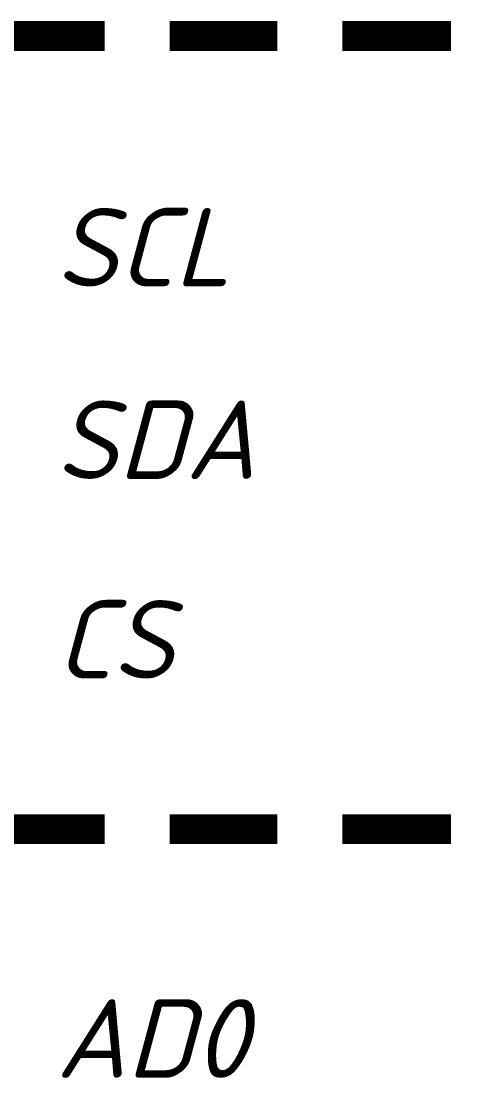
# Model space of a CAD drawing. Header units: inches. Extents: x 0 to 841, y 0 to 594.
# Drawn here: x 105.67 to 116.89, y 83.72 to 110.36 of the extents above; entities that cross this region are included whole.
import ezdxf

# ---------------------------------------------------------------- set-up
doc = ezdxf.new("R2010")
doc.units = ezdxf.units.IN
doc.layers.add('Sheet', color=255, linetype='Continuous')
doc.styles.get("Standard").update_dxf_attribs({"font": 'isocpeui.ttf'})

msp = doc.modelspace()

# ---------------------------------------------------------------- linework, layer by layer
at = {"layer": 'Sheet'}
for points in [[(105.035, 109.983, 0.749, 0.749, 0), (107.775, 109.983, 0.749, 0.749, 0)], [(109.414, 109.983, 0.749, 0.749, 0), (112.132, 109.983, 0.749, 0.749, 0)], [(113.771, 109.983, 0.749, 0.749, 0), (116.511, 109.983, 0.749, 0.749, 0)], [(105.035, 89.994, 0.749, 0.749, 0), (107.775, 89.994, 0.749, 0.749, 0)], [(109.414, 89.994, 0.749, 0.749, 0), (112.132, 89.994, 0.749, 0.749, 0)], [(113.771, 89.994, 0.749, 0.749, 0), (116.511, 89.994, 0.749, 0.749, 0)]]:
    msp.add_lwpolyline(points, format="xyseb", dxfattribs=at)

# ---------------------------------------------------------------- texts
for s, p in [('SCL', (106.54, 103.672)), ('SDA', (106.54, 98.82)), ('CS', (106.54, 93.789)), ('AD0', (106.54, 83.728))]:
    msp.add_text(s, height=1.9764, dxfattribs=at).set_placement(p)

doc.saveas('drawing.dxf')
